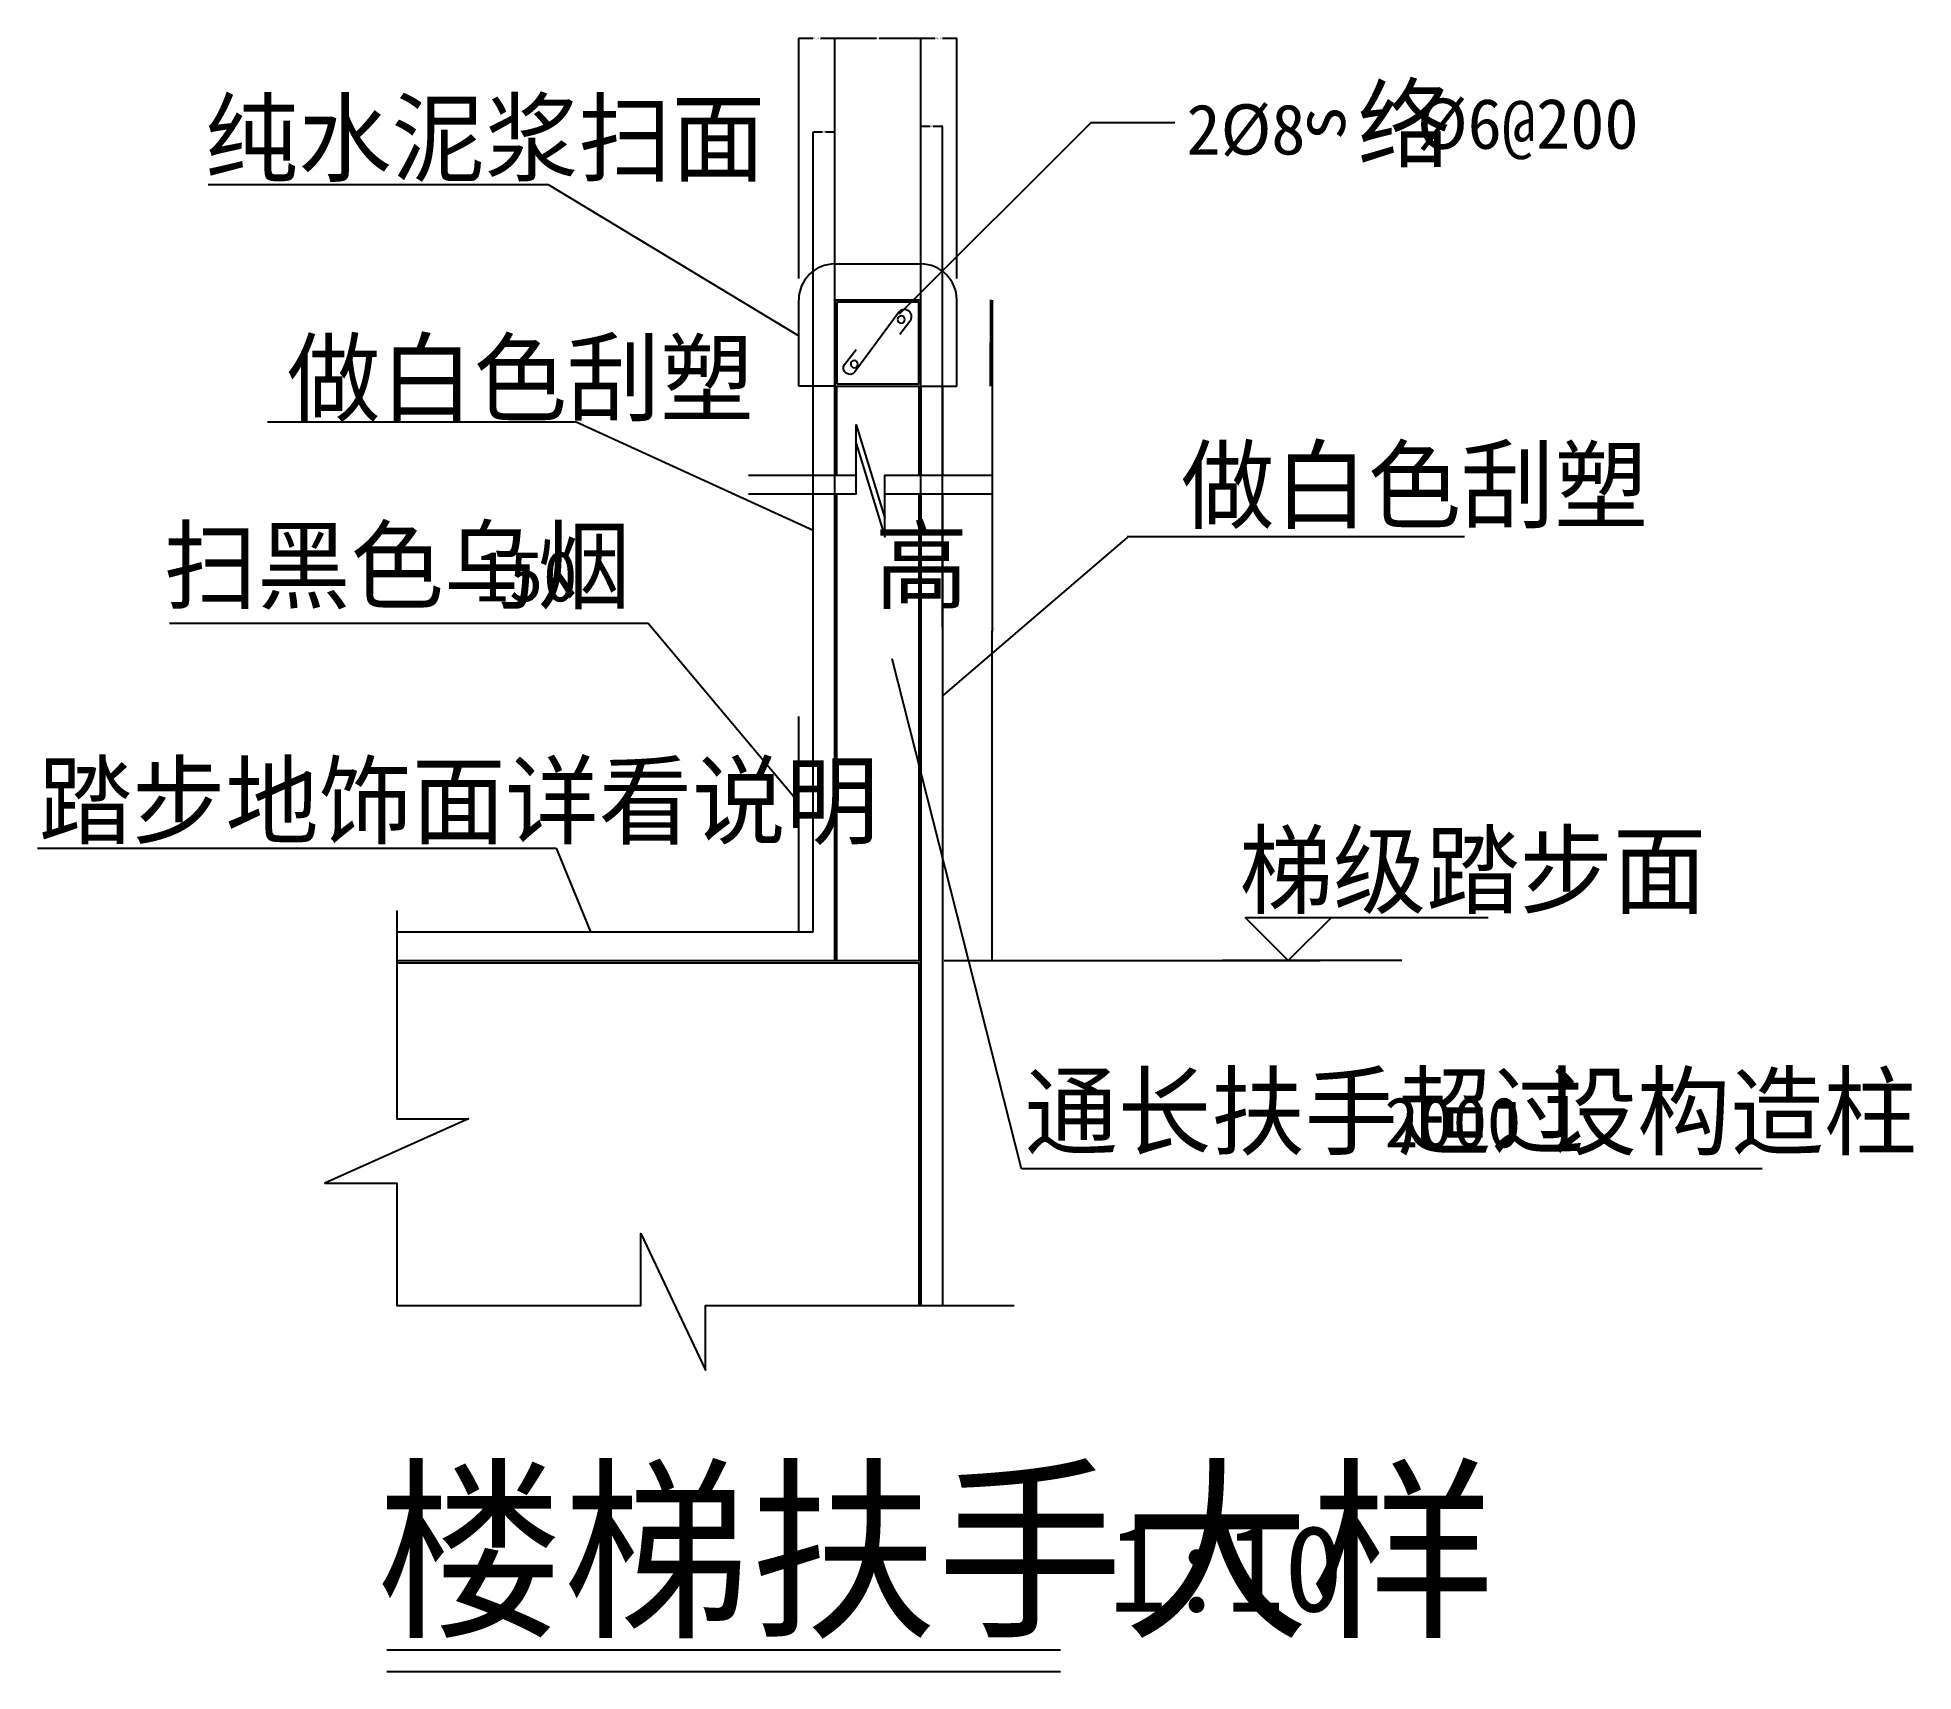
# Model space of a CAD drawing. Header units: metres. Extents: x -1379 to -73, y 366 to 1504.
import ezdxf

# ---------------------------------------------------------------- set-up
doc = ezdxf.new("R2010")
doc.units = ezdxf.units.M
for name, color, linetype in [('PUB_DIM', 3, 'Continuous'), ('PUB_TEXT', 7, 'Continuous'), ('PUB_WALL', 255, 'Continuous'), ('S_FLOOR', 2, 'Continuous'), ('S_SURFACE', 6, 'Continuous'), ('S_WALL', 255, 'Continuous')]:
    doc.layers.add(name, color=color, linetype=linetype)
doc.dimstyles.get("Standard").update_dxf_attribs({"dimtxt": 2.5, "dimasz": 2.5, "dimexe": 1.25, "dimexo": 0.625, "dimtad": 1, "dimcen": 2.5, "dimazin": 3, "dimtfac": 1, "dimtmove": 0, "dimatfit": 3})

# ---------------------------------------------------------------- blocks, each defined once
blk = doc.blocks.new('*D1')
for p, q in [((-838.76, 1093.58), (-838.76, 1438.13)), ((-838.51, 1438.13), (-832.26, 1438.13)), ((-830.26, 1438.13), (-824.01, 1438.13)), ((-823.76, 1093.58), (-823.76, 1438.13))]:
    blk.add_line(p, q)
at = {"layer": 'Defpoints'}
for p in [(-838.76, 1438.13), (-838.76, 1093.58), (-823.76, 1093.58)]:
    blk.add_point(p, dxfattribs=at)
at = {"layer": 'PUB_DIM', "insert": (-831.26, 1438.13), "char_height": 1, "attachment_point": 5}
blk.add_mtext('16', dxfattribs=at)
blk = doc.blocks.new('*D2')
for p, q in [((-757.26, 1441.84), (-764.01, 1441.84)), ((-763.76, 1093.58), (-763.76, 1441.84)), ((-748.51, 1441.84), (-755.26, 1441.84)), ((-748.76, 1093.58), (-748.76, 1441.84))]:
    blk.add_line(p, q)
at = {"layer": 'Defpoints'}
for p in [(-748.76, 1441.84), (-763.76, 1093.58), (-748.76, 1093.58)]:
    blk.add_point(p, dxfattribs=at)
at = {"layer": 'PUB_DIM', "insert": (-756.26, 1441.84), "char_height": 1, "attachment_point": 5}
blk.add_mtext('16', dxfattribs=at)
blk = doc.blocks.new('*D3')
for p, q in [((-714.02, 1320.97), (-714.02, 1091.07)), ((-714.27, 1091.07), (-714.52, 1091.07)), ((-714.02, 861.17), (-714.02, 1091.07)), ((-714.02, 1091.07), (-714.02, 1091.07)), ((-713.77, 1091.07), (-713.52, 1091.07))]:
    blk.add_line(p, q)
at = {"layer": 'Defpoints'}
for p in [(-714.02, 1320.97), (-714.02, 1091.07), (-714.02, 861.17)]:
    blk.add_point(p, dxfattribs=at)
at = {"layer": 'PUB_DIM', "insert": (-714.02, 1092.195), "char_height": 1, "attachment_point": 5}
blk.add_mtext('1000', dxfattribs=at)
blk = doc.blocks.new('*D4')
for p, q in [((-715.19, 1321.11), (-715.19, 1291.11)), ((-715.44, 1291.11), (-715.69, 1291.11)), ((-715.19, 1261.11), (-715.19, 1291.11)), ((-715.19, 1291.11), (-715.19, 1291.11)), ((-714.94, 1291.11), (-714.69, 1291.11))]:
    blk.add_line(p, q)
at = {"layer": 'Defpoints'}
for p in [(-715.19, 1321.11), (-715.19, 1291.11), (-715.19, 1261.11)]:
    blk.add_point(p, dxfattribs=at)
at = {"layer": 'PUB_DIM', "insert": (-715.19, 1292.235), "char_height": 1, "attachment_point": 5}
blk.add_mtext('0', dxfattribs=at)
blk = doc.blocks.new('*D5')
for p, q in [((-753.755, 1503.08), (-764, 1503.08)), ((-763.75, 1335.95), (-763.75, 1503.08)), ((-738.51, 1503.08), (-748.755, 1503.08)), ((-738.76, 1335.95), (-738.76, 1503.08))]:
    blk.add_line(p, q)
at = {"layer": 'Defpoints'}
for p in [(-738.76, 1503.08), (-763.75, 1335.95), (-738.76, 1335.95)]:
    blk.add_point(p, dxfattribs=at)
at = {"layer": 'PUB_DIM', "insert": (-751.255, 1503.08), "char_height": 1, "attachment_point": 5}
blk.add_mtext('24,99', dxfattribs=at)
blk = doc.blocks.new('*D6')
for p, q in [((-794.75, 1503.08), (-824, 1503.08)), ((-823.75, 1335.95), (-823.75, 1503.08)), ((-763.5, 1503.08), (-792.75, 1503.08)), ((-763.75, 1335.95), (-763.75, 1503.08))]:
    blk.add_line(p, q)
at = {"layer": 'Defpoints'}
for p in [(-763.75, 1503.08), (-823.75, 1335.95), (-763.75, 1335.95)]:
    blk.add_point(p, dxfattribs=at)
at = {"layer": 'PUB_DIM', "insert": (-793.75, 1503.08), "char_height": 1, "attachment_point": 5}
blk.add_mtext('60', dxfattribs=at)
blk = doc.blocks.new('*D7')
for p, q in [((-838.755, 1503.08), (-849.01, 1503.08)), ((-848.76, 1335.95), (-848.76, 1503.08)), ((-823.5, 1503.08), (-833.755, 1503.08)), ((-823.75, 1335.95), (-823.75, 1503.08))]:
    blk.add_line(p, q)
at = {"layer": 'Defpoints'}
for p in [(-823.75, 1503.08), (-848.76, 1335.95), (-823.75, 1335.95)]:
    blk.add_point(p, dxfattribs=at)
at = {"layer": 'PUB_DIM', "insert": (-836.255, 1503.08), "char_height": 1, "attachment_point": 5}
blk.add_mtext('25,01', dxfattribs=at)

msp = doc.modelspace()

# ---------------------------------------------------------------- hatches: boundary and pattern name
at = {"layer": 'S_SURFACE'}
h = msp.add_hatch(dxfattribs=at)
h.set_pattern_fill('AR-SAND', scale=15)
h.paths.add_polyline_path([(-823.76, 1261.11), (-838.76, 1261.11), (-838.76, 1199.14), (-823.76, 1199.14)])
h.paths.add_polyline_path([(-823.76, 1321.11), (-768.76, 1321.11), (-748.76, 1341.11, 0.16), (-763.76, 1346.11), (-823.76, 1346.11, 0.41), (-848.76, 1321.11), (-848.76, 1261.11), (-823.76, 1261.11)])
h.paths.add_polyline_path([(-763.76, 1261.11), (-738.76, 1261.11), (-738.76, 1321.11, 0.24), (-748.76, 1341.11), (-768.76, 1321.11), (-763.76, 1321.11)])
h.paths.add_polyline_path([(-748.76, 1261.11), (-763.76, 1261.11), (-763.76, 1199.14), (-748.76, 1199.14)])
h.paths.add_polyline_path([(-748.76, 1186.17), (-763.76, 1186.17), (-763.76, 992.28), (-748.76, 933.11)])
h.paths.add_polyline_path([(-823.76, 1186.17), (-838.76, 1186.17), (-838.76, 881.17), (-1128.76, 881.17), (-1128.76, 861.17), (-823.76, 861.17)])
h.paths.add_polyline_path([(-748.76, 933.11), (-763.76, 992.28), (-763.76, 861.17), (-763.76, 621.17), (-748.76, 621.17)])
h = msp.add_hatch(dxfattribs=at)
h.set_pattern_fill('ANSI31', scale=250)
h.paths.add_polyline_path([(-765.26, 1186.17), (-788.76, 1186.17), (-788.76, 1169.14), (-788.76, 1156.17), (-808.76, 1221.17), (-808.76, 1199.14), (-808.76, 1186.17), (-822.26, 1186.17), (-822.26, 861.17), (-765.26, 861.17)])
h.paths.add_polyline_path([(-765.26, 1261.11), (-822.26, 1261.11), (-822.26, 1199.14), (-808.76, 1199.14), (-808.76, 1234.14), (-788.76, 1169.14), (-788.76, 1199.14), (-765.26, 1199.14)])
h = msp.add_hatch(dxfattribs=at)
h.set_pattern_fill('AN31C', scale=300)
h.set_pattern_definition([(45, (0, 0), (-673.5, 673.5), [])])
h.paths.add_polyline_path([(-765.26, 859.67), (-1128.76, 859.67), (-1128.76, 751.17), (-1078.76, 751.17), (-1178.76, 706.17), (-1128.76, 706.17), (-1128.76, 621.17), (-958.76, 621.17), (-958.76, 671.17), (-913.76, 576.17), (-913.76, 621.17), (-765.26, 621.17)])

# ---------------------------------------------------------------- linework, layer by layer
for points in [[(-1135.71, 381.52), (-666.52, 381.52)], [(-1135.71, 366.38), (-666.52, 366.38)]]:
    msp.add_lwpolyline(points)
at = {"layer": 'PUB_DIM'}
for p, q in [((-507.89, 861.17), (-537.89, 891.17)), ((-537.32, 891.17), (-368.74, 891.17)), ((-477.89, 891.17), (-507.89, 861.17)), ((-747.46, 861.17), (-485.75, 861.17)), ((-428.76, 861.17), (-553.76, 861.17))]:
    msp.add_line(p, q, dxfattribs=at)
at = {"layer": 'PUB_WALL'}
msp.add_lwpolyline([(-822.26, 1262.61), (-765.26, 1262.61), (-765.26, 1319.61), (-822.26, 1319.61)], close=True, dxfattribs=at)
for points in [[(-822.26, 1199.14), (-822.26, 1261.11)], [(-765.26, 1261.11), (-765.26, 1199.14)], [(-822.26, 861.17), (-822.26, 1186.17)], [(-765.26, 1186.17), (-765.26, 861.17)], [(-1128.76, 859.67), (-765.26, 859.67), (-765.26, 621.17)]]:
    msp.add_lwpolyline(points, dxfattribs=at)
at = {"layer": 'S_FLOOR'}
for p, q in [((-823.76, 1321.11), (-823.76, 1261.11)), ((-823.76, 1321.11), (-763.76, 1321.11)), ((-763.76, 1261.11), (-763.76, 1321.11)), ((-823.76, 1261.11), (-763.76, 1261.11)), ((-1128.76, 861.17), (-763.76, 861.17)), ((-763.76, 861.17), (-763.76, 621.17))]:
    msp.add_line(p, q, dxfattribs=at)
at = {"layer": 'S_SURFACE'}
for p, q in [((-645.52, 1444.35), (-778.76, 1311.11)), ((-586.87, 1444.35), (-645.52, 1444.35)), ((-1260.15, 1401.39), (-1023.18, 1401.39)), ((-1023.18, 1401.39), (-848.76, 1296.11)), ((-823.76, 1346.11), (-763.76, 1346.11)), ((-848.76, 1261.11), (-848.76, 1321.11)), ((-738.76, 1261.11), (-738.76, 1321.11)), ((-823.76, 1261.11), (-848.76, 1261.11)), ((-838.76, 1199.14), (-838.76, 1261.11)), ((-763.76, 1261.11), (-738.76, 1261.11)), ((-748.76, 1261.11), (-748.76, 1199.14)), ((-1218.76, 1236.17), (-1003.76, 1236.17)), ((-1003.76, 1236.17), (-838.76, 1160.84)), ((-838.76, 881.17), (-838.76, 1186.17)), ((-748.76, 1186.17), (-748.76, 621.17)), ((-620.15, 1155.64), (-748.76, 1045.56)), ((-385.15, 1156.18), (-620.15, 1156.18)), ((-1287.07, 1096.17), (-953.76, 1096.17)), ((-953.76, 1096.17), (-848.76, 971.17)), ((-693.76, 716.17), (-783.76, 1071.17)), ((-848.76, 881.17), (-848.76, 1031.17)), ((-1378.89, 939.58), (-1017.66, 939.58)), ((-1017.66, 939.58), (-993.76, 881.17)), ((-1128.76, 881.17), (-838.76, 881.17)), ((-177.84, 716.17), (-693.76, 716.17))]:
    msp.add_line(p, q, dxfattribs=at)
msp.add_lwpolyline([(-778.34, 1297.22), (-771.35, 1306.19, 0.98), (-778.93, 1312.77), (-809.66, 1271.09, -1), (-816.84, 1276.08), (-808.86, 1286.65)], format="xyb", dxfattribs=at)
for points in [[(-779.93, 1307.46, 1), (-774.93, 1307.46, 1)], [(-812.62, 1276.42, 1), (-807.62, 1276.42, 1)]]:
    msp.add_lwpolyline(points, format="xyb", close=True, dxfattribs=at)
for points in [[(-883.76, 1199.14), (-808.76, 1199.14), (-808.76, 1234.14), (-788.76, 1169.14), (-788.76, 1199.14), (-713.76, 1199.14)], [(-883.76, 1186.17), (-808.76, 1186.17), (-808.76, 1221.17), (-788.76, 1156.17), (-788.76, 1186.17), (-713.76, 1186.17)], [(-1128.76, 896.17), (-1128.76, 751.17), (-1078.76, 751.17), (-1178.76, 706.17), (-1128.76, 706.17), (-1128.76, 621.17), (-958.76, 621.17), (-958.76, 671.17), (-913.76, 576.17), (-913.76, 621.17), (-698.76, 621.17)]]:
    msp.add_lwpolyline(points, dxfattribs=at)
for centre, start, end in [((-823.76, 1321.11), 90, 180), ((-763.76, 1321.11), 0, 90)]:
    msp.add_arc(centre, 25, start, end, dxfattribs=at)
at = {"layer": 'S_WALL'}
for p, q in [((-823.76, 1199.14), (-823.76, 1261.11)), ((-763.76, 1261.11), (-763.76, 1199.14)), ((-823.76, 861.17), (-823.76, 1186.17)), ((-763.76, 1186.17), (-763.76, 861.17))]:
    msp.add_line(p, q, dxfattribs=at)

# ---------------------------------------------------------------- texts
at = {"layer": 'PUB_TEXT'}
for s, height, p in [('络', 50, (-459.76, 1418.32)), ('纯水泥浆扫面', 50, (-1262.3, 1408.77)), ('2%%c8   ', 35, (-578.87, 1422.3)), ('%%c6@200', 35, (-418.34, 1426.28)), ('做白色刮塑', 50, (-1205.18, 1241.68)), ('做白色刮塑', 50, (-582.55, 1167.17)), ('扫黑色乌烟     高', 50, (-1290.95, 1111.23)), ('150', 35, (-1074.39, 1111.23)), ('踏步地饰面详看说明', 50, (-1378.06, 947.53)), ('梯级踏步面', 50, (-541.88, 899.13)), ('通长扶手超过', 50, (-691.59, 731.13)), ('设构造柱', 50, (-330.01, 731.13)), ('2000', 35, (-440.96, 731.13)), ('楼梯扶手大样', 100, (-1142.84, 400.43)), ('1:10', 60, (-633.01, 408.1))]:
    msp.add_text(s, height=height, dxfattribs=at).set_placement(p)
msp.add_text('s', height=35, rotation=90, dxfattribs=at).set_placement((-468.46, 1432.19))

# ---------------------------------------------------------------- dimensions: what is measured, and where the dimension line sits
at = {"layer": 'PUB_DIM'}
for base, p1, p2, picture, middle in [((-823.75, 1503.08), (-823.75, 1335.95), (-848.76, 1335.95), '*D7', (-836.255, 1503.08)), ((-763.75, 1503.08), (-763.75, 1335.95), (-823.75, 1335.95), '*D6', (-793.75, 1503.08)), ((-738.76, 1503.08), (-738.76, 1335.95), (-763.75, 1335.95), '*D5', (-751.255, 1503.08)), ((-715.19, 1291.11), (-715.19, 1261.11), (-715.19, 1321.11), '*D4', (-715.19, 1292.235))]:
    dim = msp.add_linear_dim(base=base, p1=p1, p2=p2, dimstyle='Standard', dxfattribs=at)
    dim.commit()
    dim.dimension.update_dxf_attribs({"geometry": picture, "text_midpoint": middle})
for base, p1, p2, text, picture, middle in [((-838.76, 1438.13), (-838.76, 1093.58), (-823.76, 1093.58), '16', '*D1', (-831.26, 1438.13)), ((-748.76, 1441.84), (-748.76, 1093.58), (-763.76, 1093.58), '16', '*D2', (-756.26, 1441.84)), ((-714.02, 1091.07), (-714.02, 1320.97), (-714.02, 861.17), '1000', '*D3', (-714.02, 1092.195))]:
    dim = msp.add_linear_dim(base=base, p1=p1, p2=p2, text=text, dimstyle='Standard', dxfattribs=at)
    dim.commit()
    dim.dimension.update_dxf_attribs({"geometry": picture, "text_midpoint": middle})

doc.saveas('drawing.dxf')
